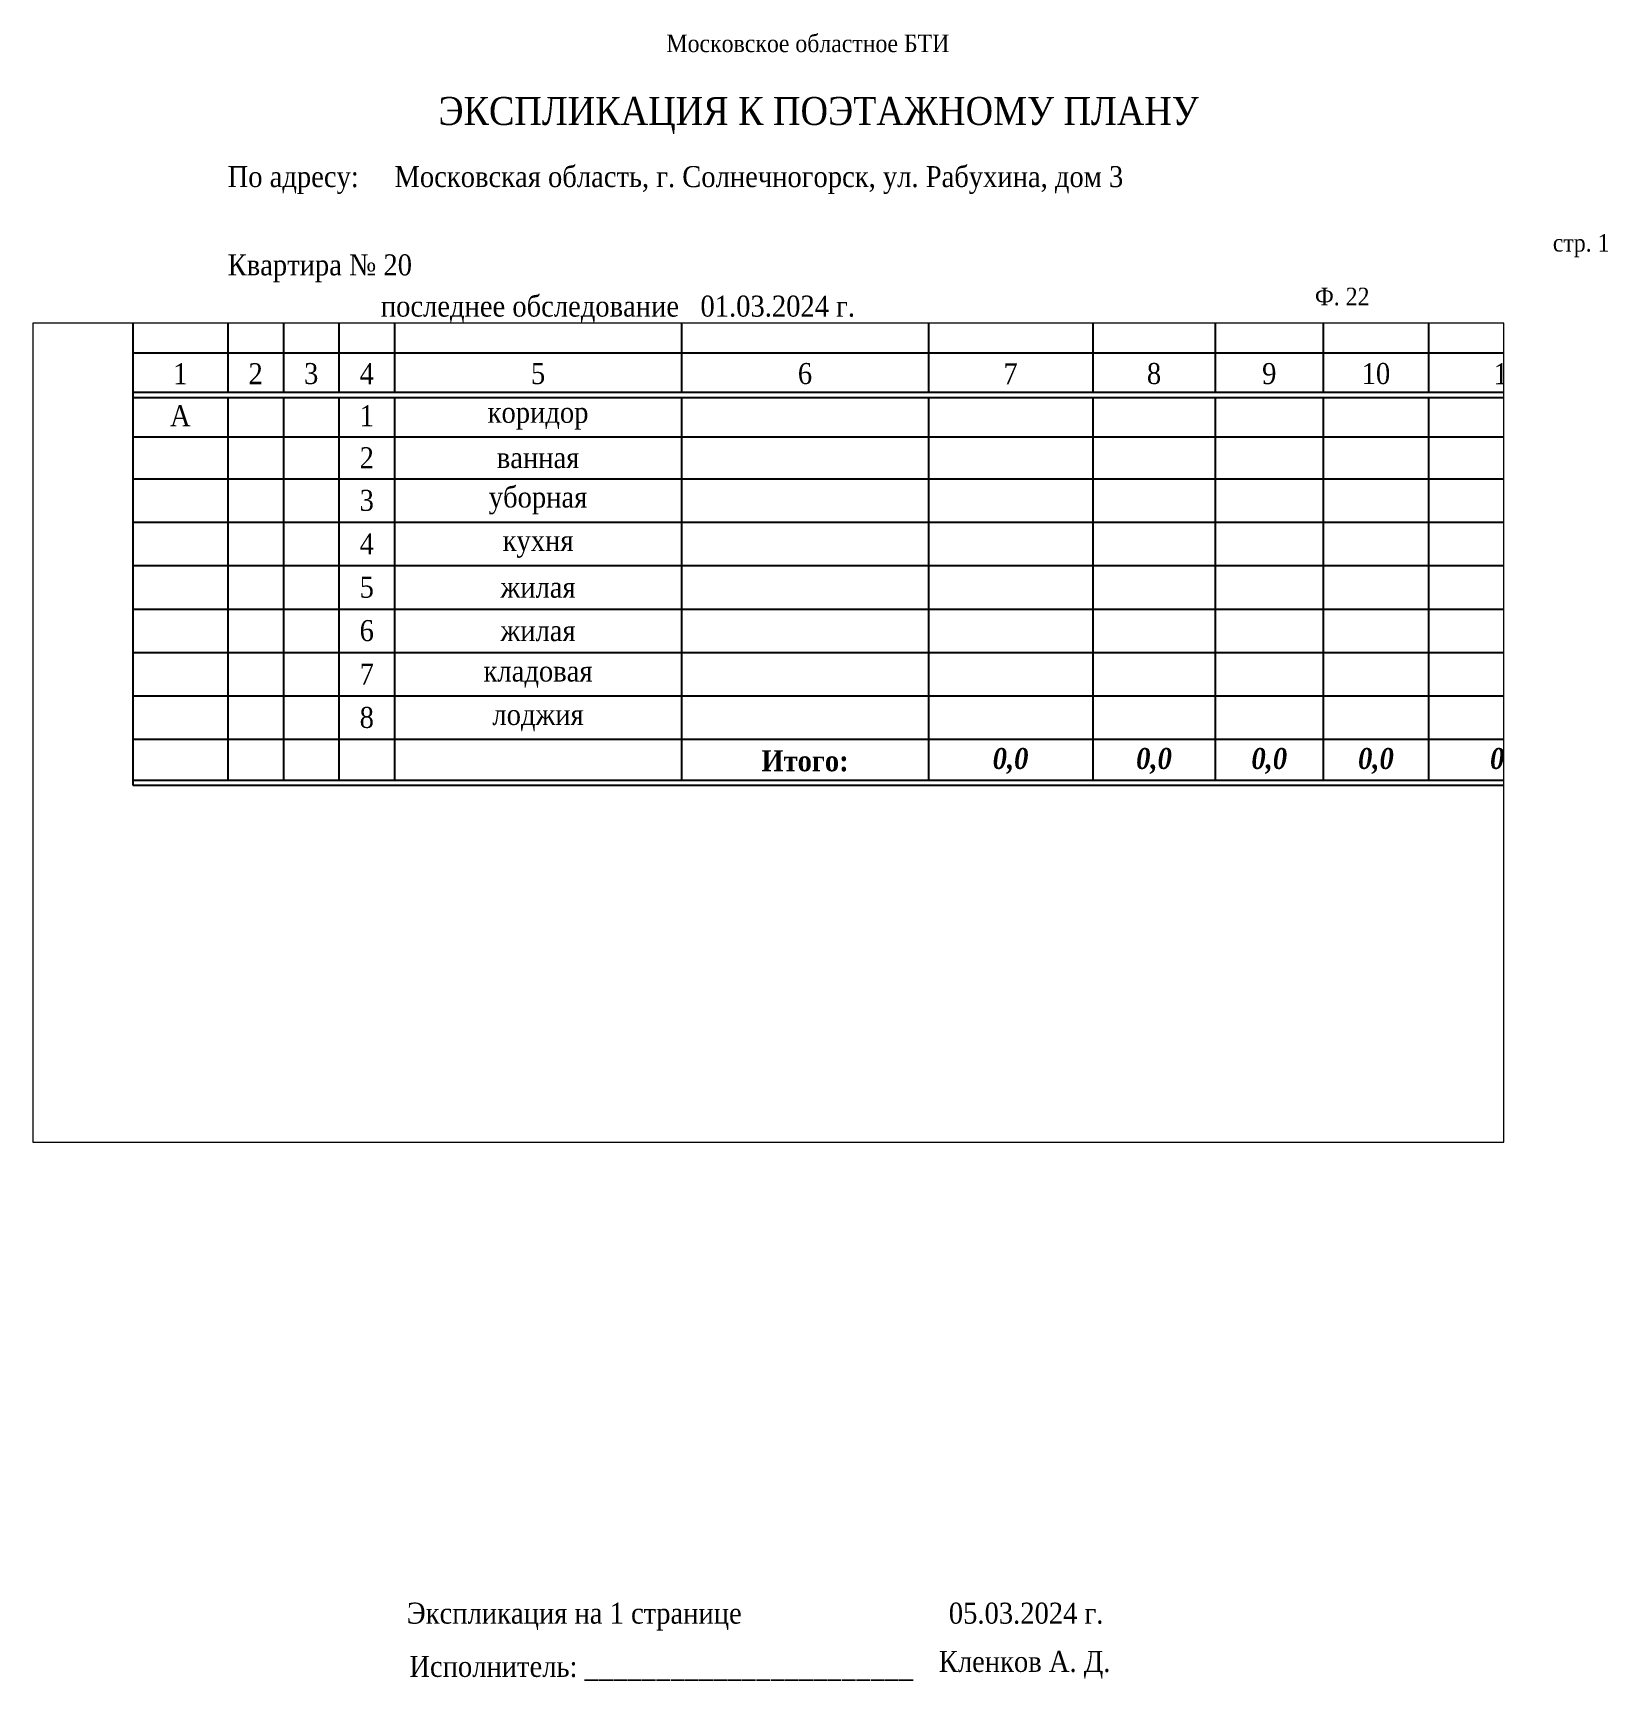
# Paper-space layout 'эк' of a CAD drawing. Header units: millimetres. Extents: x 0 to 225, y 58 to 293.
# The model-space entities are those that its viewports show. They can reach past a viewport. Long polylines and large blocks are cut down to what shows.
import ezdxf

# ---------------------------------------------------------------- set-up
doc = ezdxf.new("R2010")
doc.units = ezdxf.units.MM
doc.styles.add('Annotative', font='times.ttf', dxfattribs={"width": 0.9})
doc.styles.get("Standard").update_dxf_attribs({"font": 'times.ttf', "width": 0.9, "height": 400})

# ---------------------------------------------------------------- blocks, each defined once
blk = doc.blocks.new('*T0')
at = {"color": 0, "lineweight": -2, "transparency": 16777216}
for p, q in [((0, -13), (400.33, -13)), ((0, -13), (0, -103.6)), ((400.33, -13), (400.33, -103.6)), ((0, -103.6), (400.33, -103.6)), ((0, -195.12), (400.33, -195.12)), ((0, -196.24), (400.33, -196.24))]:
    blk.add_line(p, q, dxfattribs=at)
at = {"color": 0, "linetype": 'ByBlock', "lineweight": -2, "transparency": 16777216}
for p, q in [((20.37, -13), (20.37, -103.6)), ((32.27, -13), (32.27, -103.6)), ((44.16, -13), (44.16, -103.6)), ((56.05, -13), (56.05, -103.6)), ((117.53, -13), (117.53, -103.6)), ((170.36, -13), (170.36, -103.6)), ((205.57, -13), (205.57, -103.6)), ((311.45, -13), (311.45, -103.6)), ((341.08, -13), (341.08, -103.6)), ((370.7, -13), (370.7, -103.6)), ((205.57, -26), (311.45, -26)), ((231.79, -26), (231.79, -103.6)), ((277.47, -26), (277.47, -103.6)), ((231.79, -35), (277.47, -35)), ((254.92, -35), (254.92, -103.6)), ((0, -103.6), (0, -186.38)), ((20.37, -103.6), (20.37, -112.04)), ((32.27, -103.6), (32.27, -112.04)), ((44.16, -103.6), (44.16, -112.04)), ((56.05, -103.6), (56.05, -112.04)), ((117.53, -103.6), (117.53, -112.04)), ((170.36, -103.6), (170.36, -112.04)), ((205.57, -103.6), (205.57, -112.04)), ((231.79, -103.6), (231.79, -112.04)), ((254.92, -103.6), (254.92, -112.04)), ((277.47, -103.6), (277.47, -112.04)), ((311.45, -103.6), (311.45, -112.04)), ((341.08, -103.6), (341.08, -112.04)), ((370.7, -103.6), (370.7, -112.04)), ((400.33, -103.6), (400.33, -186.38)), ((0, -112.04), (400.33, -112.04)), ((0, -113.17), (400.33, -113.17)), ((20.37, -113.17), (20.37, -186.38)), ((32.27, -113.17), (32.27, -186.38)), ((44.16, -113.17), (44.16, -186.38)), ((56.05, -113.17), (56.05, -186.38)), ((117.53, -113.17), (117.53, -186.38)), ((170.36, -113.17), (170.36, -186.38)), ((205.57, -113.17), (205.57, -186.38)), ((231.79, -113.17), (231.79, -186.38)), ((254.92, -113.17), (254.92, -186.38)), ((277.47, -113.17), (277.47, -186.38)), ((311.45, -113.17), (311.45, -186.38)), ((341.08, -113.17), (341.08, -186.38)), ((370.7, -113.17), (370.7, -186.38)), ((0, -121.6), (400.33, -121.6)), ((0, -130.6), (400.33, -130.6)), ((0, -139.9), (400.33, -139.9)), ((0, -149.2), (400.33, -149.2)), ((0, -158.49), (400.33, -158.49)), ((0, -167.79), (400.33, -167.79)), ((0, -177.09), (400.33, -177.09)), ((0, -186.38), (400.33, -186.38)), ((0, -186.38), (0, -196.24)), ((20.37, -186.38), (20.37, -195.12)), ((32.27, -186.38), (32.27, -195.12)), ((44.16, -186.38), (44.16, -195.12)), ((56.05, -186.38), (56.05, -195.12)), ((117.53, -186.38), (117.53, -195.12)), ((170.36, -186.38), (170.36, -195.12)), ((205.57, -186.38), (205.57, -195.12)), ((231.79, -186.38), (231.79, -195.12)), ((254.92, -186.38), (254.92, -195.12)), ((277.47, -186.38), (277.47, -195.12)), ((311.45, -186.38), (311.45, -195.12)), ((341.08, -186.38), (341.08, -195.12)), ((370.7, -186.38), (370.7, -195.12)), ((400.33, -186.38), (400.33, -196.24))]:
    blk.add_line(p, q, dxfattribs=at)
at = {"layer": 'Defpoints', "color": 8, "linetype": 'ByBlock', "lineweight": 0, "transparency": 16777216}
for p, q in [((0, 0), (400.33, 0)), ((0, 0), (0, -13)), ((20.37, 0), (20.37, -13)), ((32.27, 0), (32.27, -13)), ((44.16, 0), (44.16, -13)), ((56.05, 0), (56.05, -13)), ((117.53, 0), (117.53, -13)), ((170.36, 0), (170.36, -13)), ((205.57, 0), (205.57, -13)), ((231.79, 0), (231.79, -13)), ((254.92, 0), (254.92, -13)), ((277.47, 0), (277.47, -13)), ((311.45, 0), (311.45, -13)), ((341.08, 0), (341.08, -13)), ((370.7, 0), (370.7, -13)), ((400.33, 0), (400.33, -13))]:
    blk.add_line(p, q, dxfattribs=at)
at = {"color": 0, "lineweight": 9, "transparency": 16777216, "char_height": 4.5, "attachment_point": 5, "style": 'Annotative'}
for s, insert, width in [('{\\fTimes New Roman|b1|i1|c204|p18;\\L0,0}', (187.96, -6.5), 32.2099), ('{\\fTimes New Roman|b1|i1|c204|p18;\\L0,0}', (243.36, -6.5), 20.1358), ('{\\fTimes New Roman|b1|i1|c204|p18;\\L0,0}', (266.2, -6.5), 19.5474), ('{\\fTimes New Roman|b1|i1|c204|p18;\\L0,0}', (294.46, -6.5), 30.9814), ('2', (26.32, -108.1), 8.8933), ('3', (38.21, -108.1), 8.8933), ('7', (187.96, -108.1), 32.2099), ('8', (218.68, -108.1), 23.2183), ('9', (243.36, -108.1), 20.1358), ('10', (266.2, -108.1), 19.5474), ('11', (294.46, -108.1), 30.9814), ('12', (326.26, -108.1), 26.6258), ('13', (355.89, -108.1), 26.6258), ('14', (385.52, -108.1), 26.6258), ('2,70', (326.26, -117.1), 26.6258), ('{\\fTimes New Roman|b1|i0|c204|p18;Итого:}', (143.95, -191.03), 49.8268), ('{\\fTimes New Roman|b1|i1|c204|p18;0,0}', (187.96, -191.03), 32.2099)]:
    blk.add_mtext(s, dxfattribs=dict(at, insert=insert, width=width))
at = {"color": 0, "lineweight": 9, "transparency": 16777216, "char_height": 4.5, "attachment_point": 5}
for s, insert, width in [('{\\fTimes New Roman|b1|i1|c204|p18;\\L0,0}', (218.68, -6.5), 23.2183), ('В том числе', (258.51, -19.5), 102.883), ('из нее', (254.63, -30.5), 42.6832), ('Назначение помещений: жилая комната, кухня и т. д.', (86.79, -58.3), 58.4785), ('Формула подсчета площади частей помещения', (143.95, -58.3), 49.8268), ('1', (10.19, -108.1), 17.3738), ('4', (50.11, -108.1), 8.8933), ('5', (86.79, -108.1), 58.4785), ('6', (143.95, -108.1), 49.8268), ('А', (10.19, -117.1), 17.3738), ('1', (50.11, -117.1), 8.8933), ('коридор', (86.79, -117.1), 58.4785), ('2', (50.11, -126.1), 8.8933), ('ванная', (86.79, -126.1), 58.4785), ('3', (50.11, -135.25), 8.8933), ('уборная', (86.79, -135.25), 58.4785), ('4', (50.11, -144.55), 8.8933), ('кухня', (86.79, -144.55), 58.4785), ('5', (50.11, -153.85), 8.8933), ('жилая', (86.79, -153.85), 58.4785), ('6', (50.11, -163.14), 8.8933), ('жилая', (86.79, -163.14), 58.4785), ('7', (50.11, -172.44), 8.8933), ('кладовая', (86.79, -172.44), 58.4785), ('8', (50.11, -181.74), 8.8933), ('лоджия', (86.79, -181.74), 58.4785), ('{\\fTimes New Roman|b1|i1|c204|p18;0,0}', (218.68, -191.03), 23.2183), ('{\\fTimes New Roman|b1|i1|c204|p18;0,0}', (243.36, -191.03), 20.1358), ('{\\fTimes New Roman|b1|i1|c204|p18;0,0}', (266.2, -191.03), 19.5474), ('{\\fTimes New Roman|b1|i1|c204|p18;0,0}', (294.46, -191.03), 30.9814)]:
    blk.add_mtext(s, dxfattribs=dict(at, insert=insert, width=width))
at = {"color": 0, "lineweight": 9, "transparency": 16777216, "char_height": 4.5, "width": 87.6031, "attachment_point": 5, "rotation": 90, "style": 'Annotative'}
for s, insert in [('Самовольно переустроенная или перепланированная площадь', (385.52, -58.3)), ('Площадь помещений общего пользования', (355.89, -58.3)), ('Номер помещения', (38.21, -58.3)), ('Литера', (10.19, -58.3)), ('Высота', (326.26, -58.3)), ('Этаж', (26.32, -58.3))]:
    blk.add_mtext(s, dxfattribs=dict(at, insert=insert))
at = {"color": 0, "lineweight": 9, "transparency": 16777216, "char_height": 4.5, "attachment_point": 5, "rotation": 90}
for s, insert, width in [('Площадь всех частей здания (комнат и помещений вспомогательного использования)', (187.96, -58.3), 87.6031), ('Номер по плану', (50.11, -58.3), 87.6031), ('Площадь помещений вспомогательного использования с коэф.', (294.46, -64.8), 74.6031), ('Общая площадь', (218.68, -64.8), 74.6031), ('подсобная', (266.2, -69.3), 65.6031), ('жилая', (243.36, -69.3), 65.6031)]:
    blk.add_mtext(s, dxfattribs=dict(at, insert=insert, width=width))

msp = doc.modelspace()

# ---------------------------------------------------------------- block references
msp.add_blockref('*T0', (9844.45, 16841.9))

psp = doc.layouts.new('эк')

# ---------------------------------------------------------------- texts
at = {"attachment_point": 1}
for s, width, heights, insert, char_height in [('Московское областное БТИ', 66.8028, [0], (90.43, 292.85), 2.5), ('ЭКСПЛИКАЦИЯ К ПОЭТАЖНОМУ ПЛАНУ', 108.4811, [0], (57.88, 283.95), 4), ('По адресу:     Московская область, г. Солнечногорск, ул. Рабухина, дом 3', 205.7332, [0], (27.79, 274.08), 3), ('стр. 1', 66.8028, [0], (216.96, 264.38), 2.5), ('Квартира № 20', 36.5612, [0], (27.79, 261.48), 3), ('Ф. 22', 66.8028, [0], (183.01, 256.72), 2.5), ('\\pxt28;последнее обследование   01.03.2024 г.', 117.0194, [3.63], (49.66, 255.59), 3), ('Экспликация на 1 странице                             05.03.2024 г.', 169.8051, [4.17], (53.37, 69), 3), ('Исполнитель: _______________________', 169.8051, [0], (53.73, 61.4), 3), ('Кленков А. Д.', 79.7316, [0], (129.31, 62.11), 3)]:
    psp.add_mtext_dynamic_manual_height_columns(s, width=width, gutter_width=12.5, heights=heights, dxfattribs=dict(at, insert=insert, char_height=char_height))

# ---------------------------------------------------------------- viewports
at = {"layer": 'Defpoints'}
psp.add_viewport(center=(104.99, 193.19), size=(209.98, 116.945), view_center_point=(9980.57, 16656.92), view_height=175.4176, dxfattribs=at)

doc.saveas('drawing.dxf')
